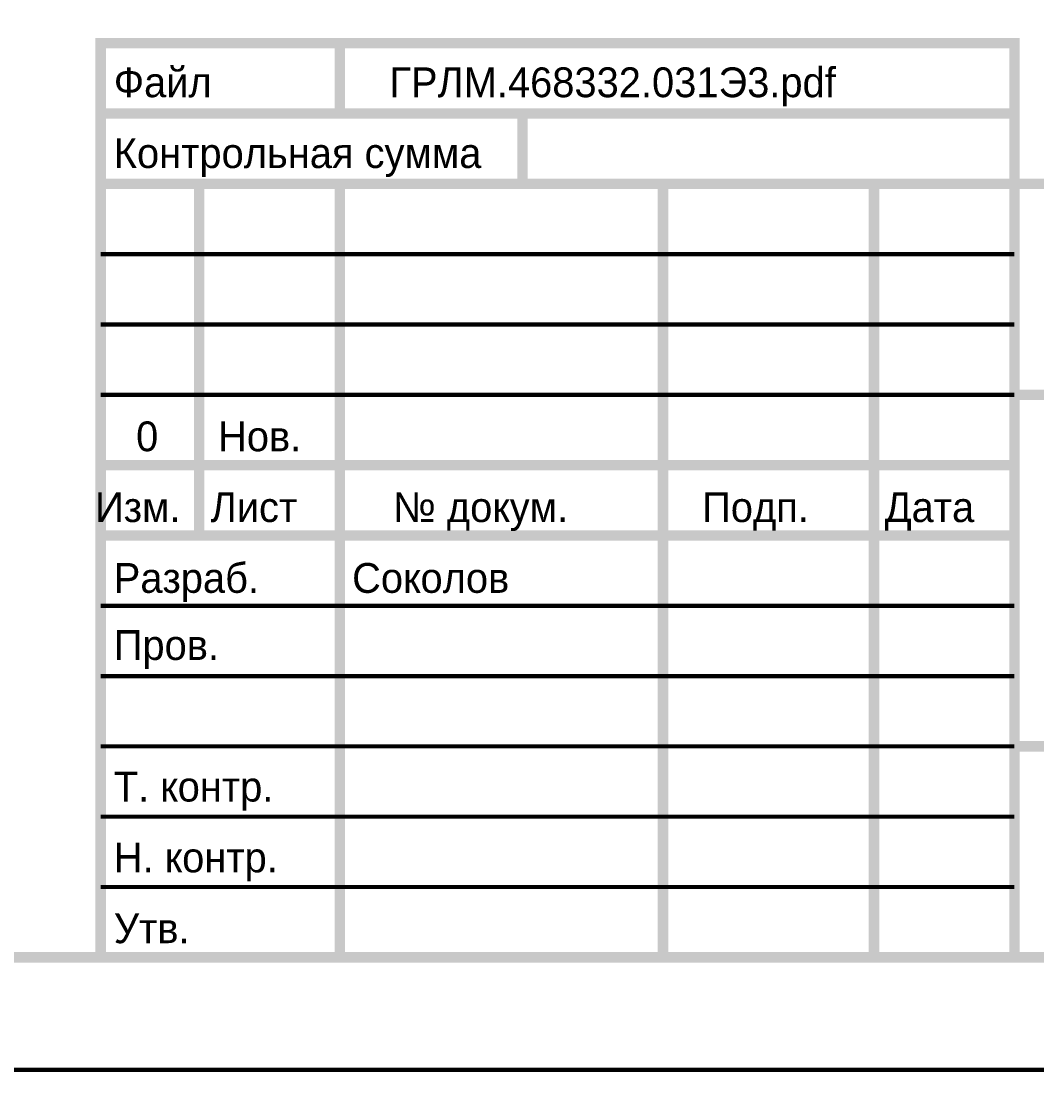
# Model space of a CAD drawing. Header units: millimetres. Extents: x 0 to 420, y 0 to 297.
# Drawn here: x 224.3 to 296.6, y -0.1 to 74.6 of the extents above; entities that cross this region are included whole.
import ezdxf

# ---------------------------------------------------------------- set-up
doc = ezdxf.new("R2010")
doc.units = ezdxf.units.MM
doc.layers.add('Sheet', color=255, linetype='Continuous')

msp = doc.modelspace()

# ---------------------------------------------------------------- linework, layer by layer
at = {"layer": 'Sheet'}
for points, const_width in [([(0.099, 297), (419.901, 297), (419.901, 0), (0.099, 0), (0.099, 297)], 0.3), ([(0.099, 297), (419.901, 297), (419.901, 0), (0.099, 0), (0.099, 297)], 0.3), ([(0.099, 297), (0.099, 0), (419.901, 0), (419.901, 297), (0.099, 297), (0.099, 297)], 0.0991), ([(0.099, 297), (0.099, 0), (419.901, 0), (419.901, 297), (0.099, 297), (0.099, 297)], 0.0991), ([(20.093, 291.999), (414.919, 291.999), (414.919, 7.998), (20.093, 7.998), (20.093, 291.999)], 0.749), ([(229.994, 72.992), (294.973, 72.992), (294.973, 62.99), (229.994, 62.99), (229.994, 72.992)], 0.749), ([(229.994, 62.99), (414.919, 62.99), (414.919, 7.998), (229.994, 7.998), (229.994, 62.99)], 0.749)]:
    msp.add_lwpolyline(points, close=True, dxfattribs=dict(at, const_width=const_width))
for points, const_width in [([(246.992, 72.992), (246.992, 67.991)], 0.749), ([(229.994, 67.991), (294.973, 67.991)], 0.749), ([(259.984, 67.991), (259.984, 62.99)], 0.749), ([(236.995, 62.99), (236.995, 37.986)], 0.749), ([(246.992, 62.99), (246.992, 7.998)], 0.749), ([(269.981, 62.99), (269.981, 7.998)], 0.749), ([(284.976, 62.99), (284.976, 7.998)], 0.749), ([(294.973, 62.99), (294.973, 7.998)], 0.749), ([(294.973, 57.989), (229.994, 57.989)], 0.3), ([(294.973, 52.988), (229.994, 52.988)], 0.3), ([(294.973, 47.988), (229.994, 47.988)], 0.3), ([(294.973, 47.988), (414.919, 47.988)], 0.749), ([(294.973, 42.987), (229.994, 42.987)], 0.749), ([(294.973, 37.986), (229.994, 37.986)], 0.749), ([(294.973, 32.985), (229.994, 32.985)], 0.3), ([(294.973, 27.985), (229.994, 27.985)], 0.3), ([(294.973, 23), (414.919, 23)], 0.749), ([(294.973, 23), (229.994, 23)], 0.3), ([(294.973, 17.999), (229.994, 17.999)], 0.3), ([(229.994, 12.999), (294.973, 12.999)], 0.3)]:
    msp.add_lwpolyline(points, dxfattribs=dict(at, const_width=const_width))

# ---------------------------------------------------------------- texts
for s, height, p in [('Файл', 2.1195, (230.921, 69.15)), ('ГРЛМ.468332.031Э3.pdf', 2.11954, (250.517, 69.15)), ('Контрольная сумма', 2.11954, (230.921, 64.116)), ('0', 2.12, (232.509, 43.98)), ('Нов.', 2.1195, (238.335, 43.98)), ('Изм.', 2.1195, (229.596, 38.946)), ('Лист', 2.1195, (237.806, 38.946)), ('№ докум.', 2.1195, (250.782, 38.946)), ('Подп.', 2.1195, (272.762, 38.946)), ('Дата', 2.1195, (285.738, 38.946)), ('Разраб.', 2.1195, (230.921, 33.913)), ('Соколов', 2.1195, (247.869, 33.913)), ('Пров.', 2.1195, (230.921, 29.144)), ('Т. контр.', 2.1195, (230.921, 19.076)), ('Н. контр.', 2.1195, (230.921, 14.042)), ('Утв.', 2.1195, (230.921, 9.008))]:
    msp.add_text(s, height=height, dxfattribs=at).set_placement(p)

doc.saveas('drawing.dxf')
